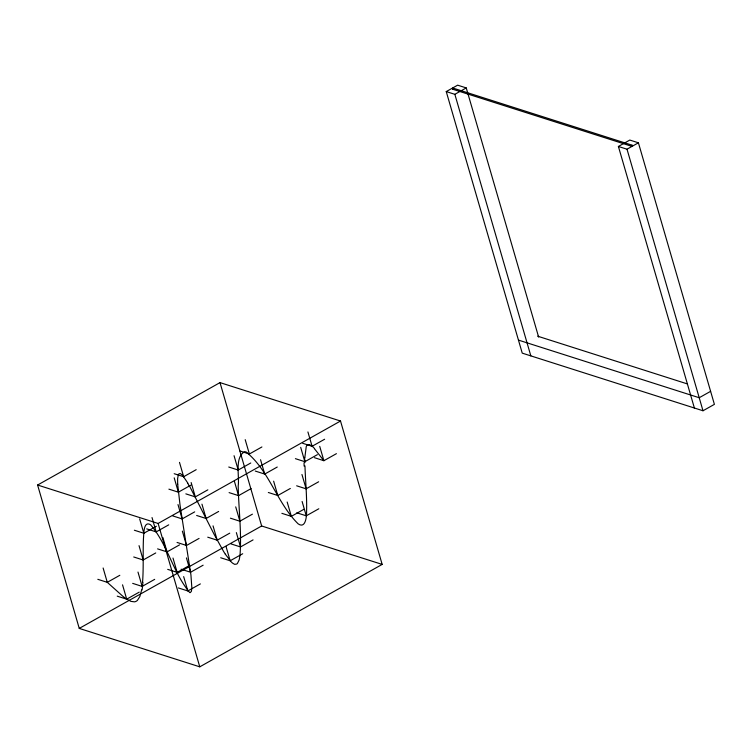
<?xml version="1.0" encoding="UTF-8"?>
<svg xmlns="http://www.w3.org/2000/svg" width="752" height="752" viewBox="0 0 752 752"><rect width="100%" height="100%" fill="white"/><g stroke="black" fill="none" stroke-linecap="round" stroke-linejoin="round"><path stroke-width="1.13" d="M304.87 457.366L306.243 446.585A5.302 2.773 -87.7 0 1 307.201 445.062A4.785 2.51 -87.8 0 1 307.69 444.686L309.627 444.648L312.4 446.575M142.551 582.368C143.67 567.722 142.833 553.021 143.463 538.366C143.933 534.268 143.322 520.29 150.597 524.764C167.724 544.702 172.998 572.592 189.711 592.557A4.888 2.341 86.8 0 0 190.294 592.576L191.412 591.288L191.835 587.744L190.933 574.951L180.085 505.513L177.688 484.26M225.299 554.168L231.24 561.913A27.345 24.036 -45.2 0 0 232.622 563.163L234.652 564.348L236.56 564.085A3.628 3.196 -46.2 0 0 237.35 563.568L239.127 560.014A45.252 39.79 -46.4 0 0 240.067 554.506C241.655 531.636 238.61 508.756 238.205 485.886C239.615 476.166 234.417 457.338 244.607 451.745A4.841 4.418 -21.7 0 1 246.101 451.952C269.385 470.705 276.924 503.022 298.187 523.881C305.979 529.258 306.694 515.458 306.609 510.693C306.957 495.737 305.425 480.819 304.964 465.873M141.63 589.916L139.853 596.543L137.381 600.416A5.302 4.916 -35.2 0 1 135.087 601.713A4.785 4.437 -35.2 0 1 134.448 601.835L130.923 601.374L126.176 598.818A60.198 55.855 -36.2 0 1 122.698 596.139L107.282 582.33L97.816 579.313M694.387 408.026L618.398 146.461L629.8 140.06L638.41 142.805L714.4 404.36L702.998 410.761L522.236 353.139L446.246 91.575L457.639 85.173L466.249 87.918L538.639 337.084M446.246 91.575L454.847 94.32L466.249 87.918M618.398 146.461L627.008 149.206L638.41 142.805M37.6 485.031L220.007 382.608L340.515 421.026L382.166 564.404L199.769 666.827L79.251 628.409L37.6 485.031L158.108 523.448L340.515 421.026M174.191 473.704L183.657 476.721L196.197 469.68M168.899 489.157L178.365 492.175L190.905 485.134M239.907 450.984L249.373 454.001L261.912 446.961M228.749 467.02L238.215 470.038L250.754 462.997M185.847 493.867L195.313 496.884L207.853 489.843M134.364 530.235L143.839 533.253L156.378 526.212M146.715 528.872L156.181 531.89L168.721 524.849M172.678 515.891L182.153 518.908L194.693 511.868M302.614 443.266L312.089 446.284L324.629 439.243M255.238 471.053L264.713 474.07L277.253 467.03M229.097 492.616L238.572 495.634L251.112 488.593M295.395 458.664L304.861 461.69L317.41 454.64M196.648 515.477L206.114 518.495L218.653 511.454M133.724 556.978L143.19 559.996L155.73 552.955M119.822 575.289L107.282 582.33L103.118 567.995M336.426 453.663L323.886 460.703L314.421 457.686M157.582 548.875L167.047 551.893L179.587 544.852M177.058 542.446L186.524 545.463L199.064 538.423M268.332 492.485L277.798 495.502L290.338 488.462M230.413 518.184L239.879 521.211L252.418 514.161M296.645 485.801L306.111 488.819L318.651 481.778M207.74 537.182L217.206 540.199L229.745 533.159M132.681 583.373L142.147 586.4L154.686 579.35M117.237 596.157L126.703 599.175L139.242 592.134M167.696 569.358L177.162 572.375L189.701 565.335M79.251 628.409L261.658 525.986L382.166 564.404M181.129 569.217L190.594 572.234L203.134 565.194M281.868 513.334L291.334 516.351L303.874 509.311M231.052 543.922L240.518 546.939L253.057 539.898M296.805 512.798L306.271 515.816L318.81 508.775M220.693 557.758L230.168 560.776L242.708 553.735M178.365 587.932L187.831 590.95L200.37 583.909M710.612 391.331L699.21 397.733L518.448 340.101M453.014 88.097L452.591 89.197L631.633 146.273L632.282 145.916L632.065 145.174L453.014 88.097L452.591 89.197M632.065 145.174L631.633 146.273M537.661 336.191L687.178 383.858M314.505 448.784L323.886 460.703L319.722 446.359M187.859 483.122L182.783 475.659A27.345 17.305 -88.6 0 0 181.664 474.493L180.132 473.459L178.863 473.929A3.628 2.303 -88 0 0 178.393 474.55L177.641 478.432A45.252 28.736 -88 0 0 177.735 484.25M189.391 485.773L214.264 534.625L223.598 551.46A165.948 146.189 -40.7 0 0 225.309 554.149M627.008 149.206L702.998 410.761M454.847 94.32L530.837 355.884M307.916 431.949L312.089 446.284M300.697 447.346L304.861 461.69M301.947 474.484L306.111 488.819M302.107 501.481L306.271 515.816M287.17 502.016L291.334 516.351M273.634 481.167L277.798 495.502M260.549 459.726L264.713 474.07M245.208 439.666L249.373 454.001M220.007 382.608L261.658 525.986M234.051 455.703L238.215 470.038M234.398 481.299L238.572 495.634M235.714 506.867L239.879 521.211M236.354 532.604L240.518 546.939M226.004 546.441L230.168 560.776M213.042 525.864L217.206 540.199M201.95 504.16L206.114 518.495M191.149 482.549L195.313 496.884M179.493 462.386L183.657 476.721M174.201 477.84L178.365 492.175M177.989 504.573L182.153 518.908M182.36 531.119L186.524 545.463M186.43 557.899L190.594 572.234M183.667 576.615L187.831 590.95M172.998 558.04L177.162 572.375M162.883 537.558L167.047 551.893M158.108 523.448L199.769 666.827M152.017 517.555L156.181 531.89M139.665 518.918L143.839 533.253M139.026 545.651L143.19 559.996M137.983 572.056L142.147 586.4M122.538 584.84L126.703 599.175M304.88 462.602L304.851 460.309M312.456 446.397A60.198 31.866 -86.8 0 1 314.571 448.606M304.663 460.337A65.208 32.12 -87.5 0 1 304.682 457.376M304.128 466.127A115.319 53.552 -87.7 0 1 304.043 462.8M187.746 483.31A165.948 101.266 89.2 0 1 189.269 485.961M142.88 582.377A90.983 86.076 -24.9 0 1 142.053 589.953"/></g></svg>
